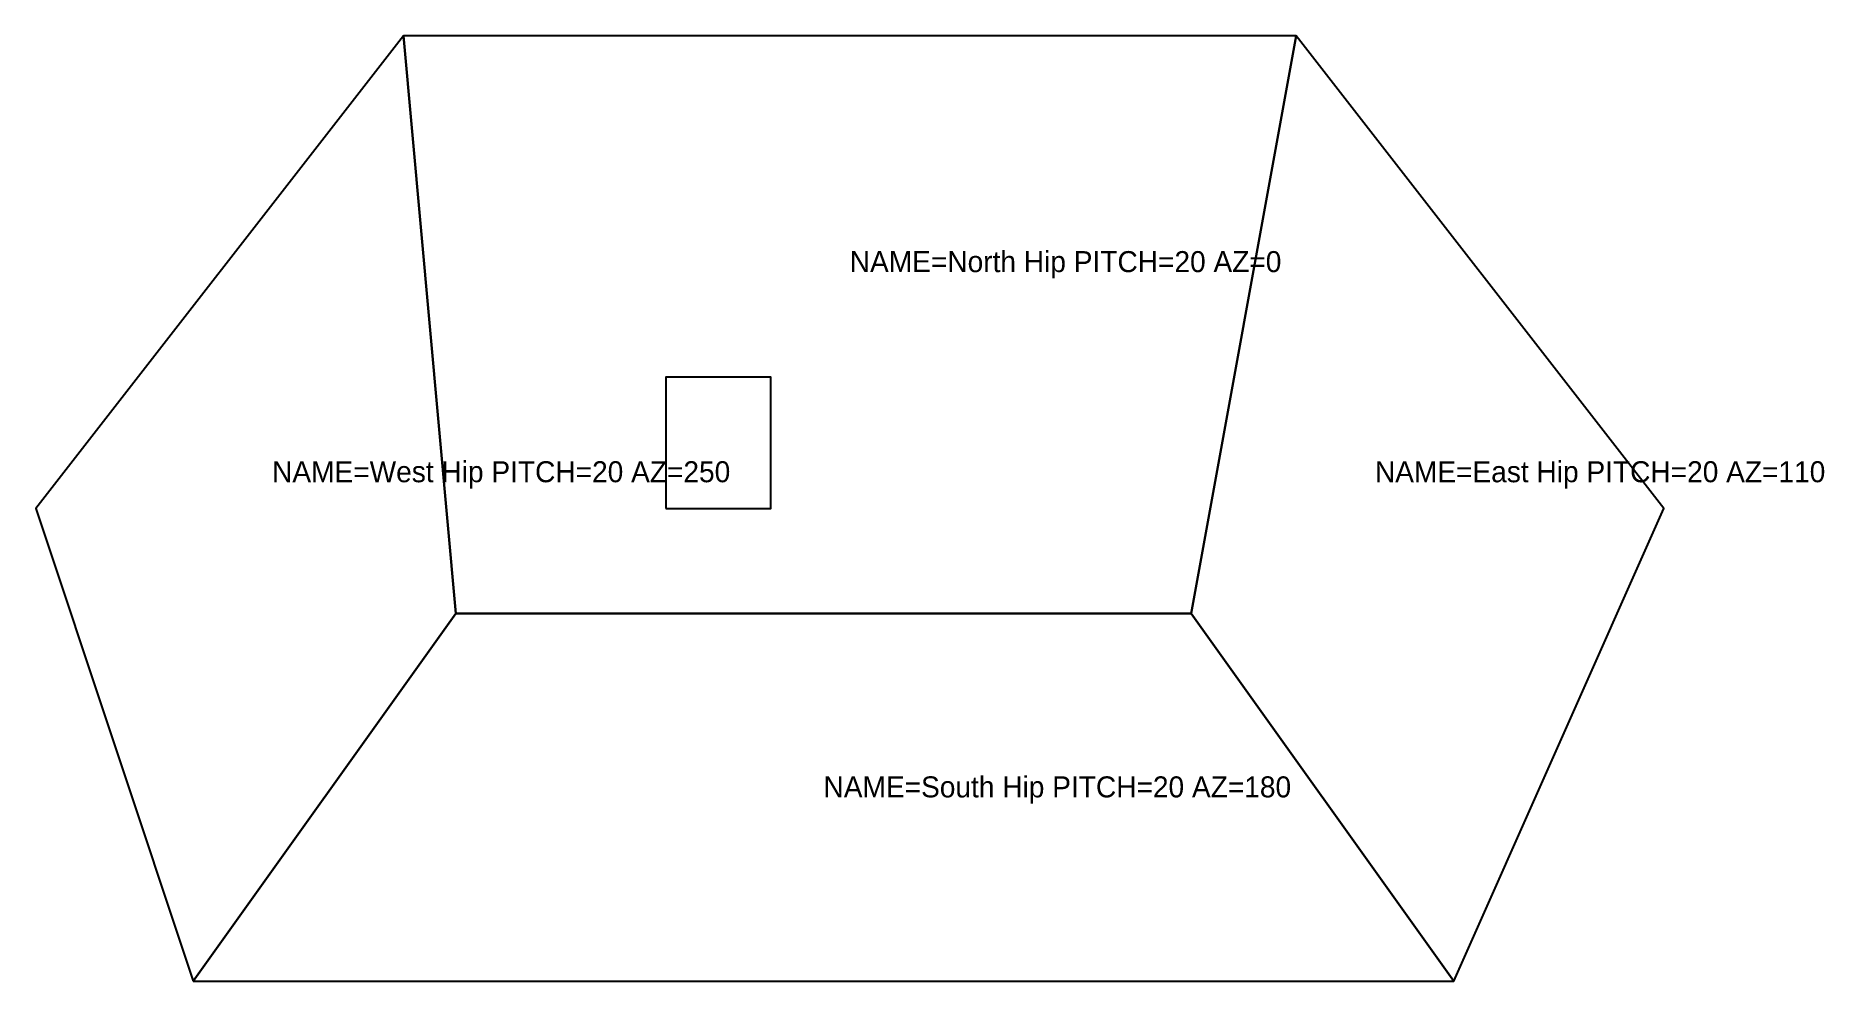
# Model space of a CAD drawing. Header units: metres. Extents: x -6 to 62.1, y 0 to 36.
import ezdxf

# ---------------------------------------------------------------- set-up
doc = ezdxf.new("R2010")
doc.units = ezdxf.units.M
for name, color, linetype in [('ROOF_FACET', 3, 'Continuous'), ('ROOF_HIP', 30, 'Continuous'), ('ROOF_OBSTRUCTION', 40, 'Continuous'), ('ROOF_OUTLINE', 1, 'Continuous'), ('ROOF_RIDGE', 5, 'Continuous'), ('ROOF_VALLEY', 6, 'Continuous'), ('TEXT_ROOF_LABEL', 7, 'Continuous')]:
    doc.layers.add(name, color=color, linetype=linetype)

msp = doc.modelspace()

# ---------------------------------------------------------------- linework, layer by layer
at = {"layer": 'ROOF_FACET'}
for points in [[(0, 0), (10, 14), (8, 36), (-6, 18)], [(10, 14), (38, 14), (42, 36), (8, 36)], [(48, 0), (56, 18), (42, 36), (38, 14)], [(0, 0), (48, 0), (38, 14), (10, 14)]]:
    msp.add_lwpolyline(points, close=True, dxfattribs=at)
at = {"layer": 'ROOF_HIP'}
for p, q in [((38, 14), (42, 36)), ((10, 14), (0, 0)), ((38, 14), (48, 0))]:
    msp.add_line(p, q, dxfattribs=at)
at = {"layer": 'ROOF_OBSTRUCTION'}
msp.add_lwpolyline([(18, 18), (22, 18), (22, 23), (18, 23)], close=True, dxfattribs=at)
at = {"layer": 'ROOF_OUTLINE'}
msp.add_lwpolyline([(0, 0), (48, 0), (56, 18), (42, 36), (8, 36), (-6, 18)], close=True, dxfattribs=at)
at = {"layer": 'ROOF_RIDGE'}
msp.add_line((10, 14), (38, 14), dxfattribs=at)
at = {"layer": 'ROOF_VALLEY'}
msp.add_line((10, 14), (8, 36), dxfattribs=at)

# ---------------------------------------------------------------- texts
at = {"layer": 'TEXT_ROOF_LABEL'}
for s, p in [('NAME=North Hip PITCH=20 AZ=0', (25, 27)), ('NAME=West Hip PITCH=20 AZ=250', (3, 19)), ('NAME=East Hip PITCH=20 AZ=110', (45, 19)), ('NAME=South Hip PITCH=20 AZ=180', (24, 7))]:
    msp.add_text(s, height=0.8, dxfattribs=at).set_placement(p)

doc.saveas('drawing.dxf')
